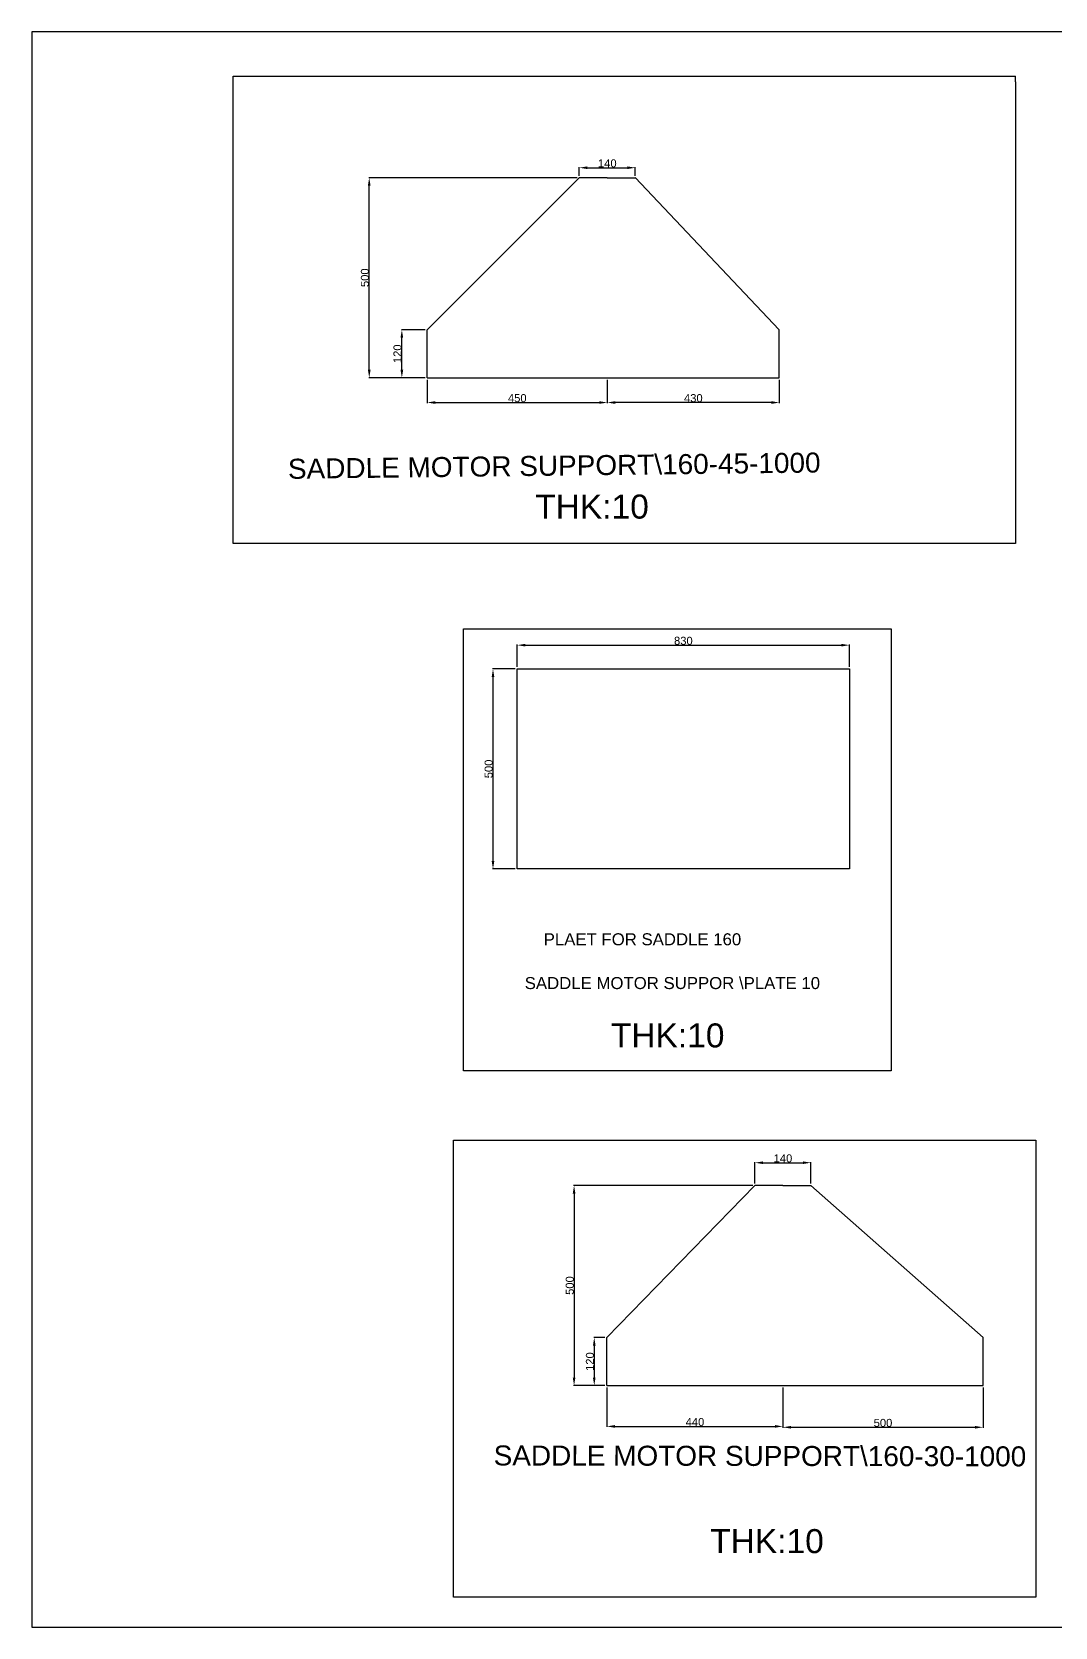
# Model space of a CAD drawing. Header units: millimetres. Extents: x -145362 to -132657, y 130559 to 137143.
# Drawn here: x -145362 to -142805, y 133157 to 137143 of the extents above; entities that cross this region are included whole.
import ezdxf

# ---------------------------------------------------------------- set-up
doc = ezdxf.new("R2010")
doc.units = ezdxf.units.MM
doc.styles.get("Standard").update_dxf_attribs({"font": 'arial.ttf'})
doc.dimstyles.new('ISO-25', dxfattribs={"dimtxt": 20, "dimasz": 20, "dimexe": 1.25, "dimexo": 5, "dimtad": 1, "dimdec": 1, "dimtxsty": 'Standard', "dimcen": 2.5, "dimclrd": 3, "dimclre": 3, "dimclrt": 1, "dimadec": 1, "dimazin": 0, "dimtfac": 1, "dimtdec": 1, "dimtmove": 0, "dimatfit": 3, "dimfxl": 1, "dimarcsym": 0})

# ---------------------------------------------------------------- blocks, each defined once
blk = doc.blocks.new('*D3')
at = {"color": 3, "linetype": 'ByBlock', "lineweight": -2, "transparency": 16777216}
for p, q in [((-143994.2, 136783.4), (-143994.2, 136804.5)), ((-143974.2, 136803.3), (-143874.2, 136803.3)), ((-143854.2, 136783.4), (-143854.2, 136804.5))]:
    blk.add_line(p, q, dxfattribs=at)
at = {"color": 3, "linetype": 'ByBlock', "transparency": 16777216}
for points in [[(-143974.2, 136806.6), (-143974.2, 136800), (-143994.2, 136803.3)], [(-143874.2, 136806.6), (-143874.2, 136800), (-143854.2, 136803.3)]]:
    blk.add_solid(points, dxfattribs=at)
at = {"layer": 'Defpoints', "color": 0, "linetype": 'ByBlock', "transparency": 16777216}
for p in [(-143854.2, 136803.3), (-143994.2, 136778.4), (-143854.2, 136778.4)]:
    blk.add_point(p, dxfattribs=at)
at = {"color": 1, "linetype": 'ByBlock', "transparency": 16777216, "insert": (-143924.2, 136814.1), "char_height": 20, "attachment_point": 5}
blk.add_mtext('140', dxfattribs=at)
blk = doc.blocks.new('*D4')
at = {"color": 3, "linetype": 'ByBlock', "lineweight": -2, "transparency": 16777216}
for p, q in [((-144374.2, 136273.4), (-144374.2, 136215.3)), ((-143924.2, 136273.4), (-143924.2, 136215.3)), ((-144354.2, 136216.5), (-143944.2, 136216.5))]:
    blk.add_line(p, q, dxfattribs=at)
at = {"color": 3, "linetype": 'ByBlock', "transparency": 16777216}
for points in [[(-144354.2, 136219.9), (-144354.2, 136213.2), (-144374.2, 136216.5)], [(-143944.2, 136219.9), (-143944.2, 136213.2), (-143924.2, 136216.5)]]:
    blk.add_solid(points, dxfattribs=at)
at = {"layer": 'Defpoints', "color": 0, "linetype": 'ByBlock', "transparency": 16777216}
for p in [(-144374.2, 136278.4), (-143924.2, 136278.4), (-143924.2, 136216.5)]:
    blk.add_point(p, dxfattribs=at)
at = {"color": 1, "linetype": 'ByBlock', "transparency": 16777216, "insert": (-144149.2, 136227.4), "char_height": 20, "attachment_point": 5}
blk.add_mtext('450', dxfattribs=at)
blk = doc.blocks.new('*D5')
at = {"color": 3, "linetype": 'ByBlock', "lineweight": -2, "transparency": 16777216}
for p, q in [((-143924.2, 136272.8), (-143924.2, 136215.3)), ((-143494.2, 136273.4), (-143494.2, 136215.3)), ((-143514.2, 136216.5), (-143904.2, 136216.5))]:
    blk.add_line(p, q, dxfattribs=at)
at = {"color": 3, "linetype": 'ByBlock', "transparency": 16777216}
for points in [[(-143904.2, 136219.9), (-143904.2, 136213.2), (-143924.2, 136216.5)], [(-143514.2, 136219.9), (-143514.2, 136213.2), (-143494.2, 136216.5)]]:
    blk.add_solid(points, dxfattribs=at)
at = {"layer": 'Defpoints', "color": 0, "linetype": 'ByBlock', "transparency": 16777216}
for p in [(-143924.2, 136277.8), (-143494.2, 136278.4), (-143924.2, 136216.5)]:
    blk.add_point(p, dxfattribs=at)
at = {"color": 1, "linetype": 'ByBlock', "transparency": 16777216, "insert": (-143709.2, 136227.4), "char_height": 20, "attachment_point": 5}
blk.add_mtext('430', dxfattribs=at)
blk = doc.blocks.new('*D6')
at = {"color": 3, "linetype": 'ByBlock', "lineweight": -2, "transparency": 16777216}
for p, q in [((-144379.2, 136398.4), (-144439, 136398.4)), ((-144437.7, 136298.4), (-144437.7, 136378.4)), ((-144379.2, 136278.4), (-144439, 136278.4))]:
    blk.add_line(p, q, dxfattribs=at)
at = {"color": 3, "linetype": 'ByBlock', "transparency": 16777216}
for points in [[(-144441.1, 136378.4), (-144434.4, 136378.4), (-144437.7, 136398.4)], [(-144441.1, 136298.4), (-144434.4, 136298.4), (-144437.7, 136278.4)]]:
    blk.add_solid(points, dxfattribs=at)
at = {"layer": 'Defpoints', "color": 0, "linetype": 'ByBlock', "transparency": 16777216}
for p in [(-144437.7, 136398.4), (-144374.2, 136398.4), (-144374.2, 136278.4)]:
    blk.add_point(p, dxfattribs=at)
at = {"color": 1, "linetype": 'ByBlock', "transparency": 16777216, "insert": (-144448.6, 136338.4), "char_height": 20, "attachment_point": 5, "rotation": 90}
blk.add_mtext('120', dxfattribs=at)
blk = doc.blocks.new('*D25')
at = {"color": 3, "linetype": 'ByBlock', "lineweight": -2, "transparency": 16777216}
for p, q in [((-144154.1, 135551), (-144211.2, 135551)), ((-144209.9, 135531), (-144209.9, 135071)), ((-144154.1, 135051), (-144211.2, 135051))]:
    blk.add_line(p, q, dxfattribs=at)
at = {"color": 3, "linetype": 'ByBlock', "transparency": 16777216}
for points in [[(-144213.2, 135531), (-144206.6, 135531), (-144209.9, 135551)], [(-144213.2, 135071), (-144206.6, 135071), (-144209.9, 135051)]]:
    blk.add_solid(points, dxfattribs=at)
at = {"layer": 'Defpoints', "color": 0, "linetype": 'ByBlock', "transparency": 16777216}
for p in [(-144149.1, 135551), (-144209.9, 135051), (-144149.1, 135051)]:
    blk.add_point(p, dxfattribs=at)
at = {"color": 1, "linetype": 'ByBlock', "transparency": 16777216, "insert": (-144220.7, 135301), "char_height": 20, "attachment_point": 5, "rotation": 90}
blk.add_mtext('500', dxfattribs=at)
blk = doc.blocks.new('*D26')
at = {"color": 3, "linetype": 'ByBlock', "lineweight": -2, "transparency": 16777216}
for p, q in [((-144149.1, 135556), (-144149.1, 135611.5)), ((-144129.1, 135610.2), (-143339.1, 135610.2)), ((-143319.1, 135556), (-143319.1, 135611.5))]:
    blk.add_line(p, q, dxfattribs=at)
at = {"color": 3, "linetype": 'ByBlock', "transparency": 16777216}
for points in [[(-144129.1, 135613.6), (-144129.1, 135606.9), (-144149.1, 135610.2)], [(-143339.1, 135613.6), (-143339.1, 135606.9), (-143319.1, 135610.2)]]:
    blk.add_solid(points, dxfattribs=at)
at = {"layer": 'Defpoints', "color": 0, "linetype": 'ByBlock', "transparency": 16777216}
for p in [(-143319.1, 135610.2), (-144149.1, 135551), (-143319.1, 135551)]:
    blk.add_point(p, dxfattribs=at)
at = {"color": 1, "linetype": 'ByBlock', "transparency": 16777216, "insert": (-143734.1, 135621.1), "char_height": 20, "attachment_point": 5}
blk.add_mtext('830', dxfattribs=at)
blk = doc.blocks.new('*D36')
at = {"color": 3, "linetype": 'ByBlock', "lineweight": -2, "transparency": 16777216}
for p, q in [((-143925.1, 133755), (-143925.1, 133656.8)), ((-143485.1, 133755), (-143485.1, 133656.8)), ((-143905.1, 133658), (-143505.1, 133658))]:
    blk.add_line(p, q, dxfattribs=at)
at = {"color": 3, "linetype": 'ByBlock', "transparency": 16777216}
for points in [[(-143905.1, 133661.4), (-143905.1, 133654.7), (-143925.1, 133658)], [(-143505.1, 133661.4), (-143505.1, 133654.7), (-143485.1, 133658)]]:
    blk.add_solid(points, dxfattribs=at)
at = {"layer": 'Defpoints', "color": 0, "linetype": 'ByBlock', "transparency": 16777216}
for p in [(-143925.1, 133760), (-143485.1, 133760), (-143485.1, 133658)]:
    blk.add_point(p, dxfattribs=at)
at = {"color": 1, "linetype": 'ByBlock', "transparency": 16777216, "insert": (-143705.1, 133668.9), "char_height": 20, "attachment_point": 5}
blk.add_mtext('440', dxfattribs=at)
blk = doc.blocks.new('*D37')
at = {"color": 3, "linetype": 'ByBlock', "lineweight": -2, "transparency": 16777216}
for p, q in [((-143485.1, 133755), (-143485.1, 133654.6)), ((-142985.1, 133755), (-142985.1, 133654.6)), ((-143465.1, 133655.8), (-143005.1, 133655.8))]:
    blk.add_line(p, q, dxfattribs=at)
at = {"color": 3, "linetype": 'ByBlock', "transparency": 16777216}
for points in [[(-143465.1, 133659.2), (-143465.1, 133652.5), (-143485.1, 133655.8)], [(-143005.1, 133659.2), (-143005.1, 133652.5), (-142985.1, 133655.8)]]:
    blk.add_solid(points, dxfattribs=at)
at = {"layer": 'Defpoints', "color": 0, "linetype": 'ByBlock', "transparency": 16777216}
for p in [(-143485.1, 133760), (-142985.1, 133760), (-142985.1, 133655.8)]:
    blk.add_point(p, dxfattribs=at)
at = {"color": 1, "linetype": 'ByBlock', "transparency": 16777216, "insert": (-143235.1, 133666.7), "char_height": 20, "attachment_point": 5}
blk.add_mtext('500', dxfattribs=at)
blk = doc.blocks.new('*D38')
at = {"color": 3, "linetype": 'ByBlock', "lineweight": -2, "transparency": 16777216}
for p, q in [((-143930.1, 133880), (-143958.1, 133880)), ((-143956.8, 133860), (-143956.8, 133780)), ((-143930.1, 133760), (-143958.1, 133760))]:
    blk.add_line(p, q, dxfattribs=at)
at = {"color": 3, "linetype": 'ByBlock', "transparency": 16777216}
for points in [[(-143960.1, 133860), (-143953.5, 133860), (-143956.8, 133880)], [(-143960.1, 133780), (-143953.5, 133780), (-143956.8, 133760)]]:
    blk.add_solid(points, dxfattribs=at)
at = {"layer": 'Defpoints', "color": 0, "linetype": 'ByBlock', "transparency": 16777216}
for p in [(-143925.1, 133880), (-143956.8, 133760), (-143925.1, 133760)]:
    blk.add_point(p, dxfattribs=at)
at = {"color": 1, "linetype": 'ByBlock', "transparency": 16777216, "insert": (-143967.6, 133820), "char_height": 20, "attachment_point": 5, "rotation": 90}
blk.add_mtext('120', dxfattribs=at)
blk = doc.blocks.new('*D39')
at = {"color": 3, "linetype": 'ByBlock', "lineweight": -2, "transparency": 16777216}
for p, q in [((-143555.1, 134265), (-143555.1, 134318.3)), ((-143535.1, 134317), (-143435.1, 134317)), ((-143415.1, 134265), (-143415.1, 134318.3))]:
    blk.add_line(p, q, dxfattribs=at)
at = {"color": 3, "linetype": 'ByBlock', "transparency": 16777216}
for points in [[(-143535.1, 134320.3), (-143535.1, 134313.7), (-143555.1, 134317)], [(-143435.1, 134320.3), (-143435.1, 134313.7), (-143415.1, 134317)]]:
    blk.add_solid(points, dxfattribs=at)
at = {"layer": 'Defpoints', "color": 0, "linetype": 'ByBlock', "transparency": 16777216}
for p in [(-143415.1, 134317), (-143555.1, 134260), (-143415.1, 134260)]:
    blk.add_point(p, dxfattribs=at)
at = {"color": 1, "linetype": 'ByBlock', "transparency": 16777216, "insert": (-143485.1, 134327.8), "char_height": 20, "attachment_point": 5}
blk.add_mtext('140', dxfattribs=at)
blk = doc.blocks.new('*D68')
at = {"color": 3, "linetype": 'ByBlock', "lineweight": -2, "transparency": 16777216}
for p, q in [((-143999.2, 136778.4), (-144520.5, 136778.4)), ((-144519.2, 136298.4), (-144519.2, 136758.4)), ((-144379.2, 136278.4), (-144520.5, 136278.4))]:
    blk.add_line(p, q, dxfattribs=at)
at = {"color": 3, "linetype": 'ByBlock', "transparency": 16777216}
for points in [[(-144522.6, 136758.4), (-144515.9, 136758.4), (-144519.2, 136778.4)], [(-144522.6, 136298.4), (-144515.9, 136298.4), (-144519.2, 136278.4)]]:
    blk.add_solid(points, dxfattribs=at)
at = {"layer": 'Defpoints', "color": 0, "linetype": 'ByBlock', "transparency": 16777216}
for p in [(-144519.2, 136778.4), (-143994.2, 136778.4), (-144374.2, 136278.4)]:
    blk.add_point(p, dxfattribs=at)
at = {"color": 1, "linetype": 'ByBlock', "transparency": 16777216, "insert": (-144530.1, 136528.4), "char_height": 20, "attachment_point": 5, "rotation": 90}
blk.add_mtext('500', dxfattribs=at)
blk = doc.blocks.new('*D74')
at = {"color": 3, "linetype": 'ByBlock', "lineweight": -2, "transparency": 16777216}
for p, q in [((-143560.1, 134260), (-144008.5, 134260)), ((-144007.2, 134240), (-144007.2, 133780)), ((-143930.1, 133760), (-144008.5, 133760))]:
    blk.add_line(p, q, dxfattribs=at)
at = {"color": 3, "linetype": 'ByBlock', "transparency": 16777216}
for points in [[(-144010.5, 134240), (-144003.9, 134240), (-144007.2, 134260)], [(-144010.5, 133780), (-144003.9, 133780), (-144007.2, 133760)]]:
    blk.add_solid(points, dxfattribs=at)
at = {"layer": 'Defpoints', "color": 0, "linetype": 'ByBlock', "transparency": 16777216}
for p in [(-143555.1, 134260), (-144007.2, 133760), (-143925.1, 133760)]:
    blk.add_point(p, dxfattribs=at)
at = {"color": 1, "linetype": 'ByBlock', "transparency": 16777216, "insert": (-144018, 134010), "char_height": 20, "attachment_point": 5, "rotation": 90}
blk.add_mtext('500', dxfattribs=at)

msp = doc.modelspace()

# ---------------------------------------------------------------- linework, layer by layer
at = {"color": 0, "linetype": 'ByBlock'}
for p, q in [((-144859.64, 135864.13), (-144859.64, 137031.9)), ((-144859.64, 137031.9), (-142903.92, 137031.9)), ((-142903.92, 137017.95), (-142903.92, 137031.9)), ((-142903.92, 137017.95), (-142903.92, 135864.13)), ((-144374.21, 136398.41), (-143994.21, 136778.41)), ((-143924.21, 136778.41), (-143994.21, 136778.41)), ((-143924.21, 136778.41), (-143854.21, 136778.41)), ((-143494.21, 136398.41), (-143854.21, 136779.04)), ((-144374.21, 136278.41), (-144374.21, 136398.41)), ((-143494.21, 136278.41), (-143494.21, 136398.41)), ((-144374.21, 136278.41), (-143494.21, 136278.41)), ((-143099.49, 135864.13), (-144859.64, 135864.13)), ((-142903.92, 135864.13), (-143099.49, 135864.13)), ((-144149.1, 135551.03), (-143319.1, 135551.03)), ((-144149.1, 135051.03), (-144149.1, 135551.03)), ((-143319.1, 135551.03), (-143319.1, 135051.03)), ((-143319.1, 135051.03), (-144149.1, 135051.03)), ((-143925.09, 133880.02), (-143555.09, 134260.02)), ((-143485.09, 134260.02), (-143555.09, 134260.02)), ((-143485.09, 134260.02), (-143415.09, 134260.02)), ((-142985.09, 133880.02), (-143415.09, 134260.02)), ((-143925.09, 133760.02), (-143925.09, 133880.02)), ((-142985.09, 133760.02), (-142985.09, 133880.02)), ((-143925.09, 133760.02), (-142985.09, 133760.02))]:
    msp.add_line(p, q, dxfattribs=at)
for points in [[(-135372.28, 137142.66), (-145362.45, 137142.66), (-145362.45, 133156.56), (-135372.28, 133156.56)], [(-144283.83, 135651.14), (-143214.9, 135651.14), (-143214.9, 134546.56), (-144283.83, 134546.56)], [(-144308.68, 134373.55), (-142853.45, 134373.55), (-142853.45, 133231.01), (-144308.68, 133231.01)]]:
    msp.add_lwpolyline(points, close=True, dxfattribs=at)

# ---------------------------------------------------------------- texts
for s, rotation, p in [('SADDLE MOTOR SUPPORT\\160-45-1000 ', 0.68662, (-144722.12, 136025.77)), ('SADDLE MOTOR SUPPORT\\160-30-1000', 359.89967, (-144208.34, 133560.47))]:
    msp.add_text(s, height=50, rotation=rotation, dxfattribs=at).set_placement(p)
for s, height, p in [('THK:10', 60, (-144104.45, 135926.49)), ('PLAET FOR SADDLE 160 ', 30, (-144083.19, 134860.27)), ('SADDLE MOTOR SUPPOR \\PLATE 10', 30, (-144130.61, 134750.9)), ('THK:10', 60, (-143915.37, 134605.08)), ('THK:10', 60, (-143667.13, 133341.44))]:
    msp.add_text(s, height=height, dxfattribs=at).set_placement(p)

# ---------------------------------------------------------------- dimensions: what is measured, and where the dimension line sits
for base, p1, p2, picture, middle in [((-143854.21, 136803.29), (-143994.21, 136778.41), (-143854.21, 136778.41), '*D3', (-143924.21, 136814.13)), ((-143924.21, 136216.54), (-144374.21, 136278.41), (-143924.21, 136278.41), '*D4', (-144149.21, 136227.38)), ((-143924.21, 136216.54), (-143494.21, 136278.41), (-143924.21, 136277.79), '*D5', (-143709.21, 136227.38)), ((-143319.1, 135610.22), (-144149.1, 135551.03), (-143319.1, 135551.03), '*D26', (-143734.1, 135621.06)), ((-143415.09, 134317.01), (-143555.09, 134260.02), (-143415.09, 134260.02), '*D39', (-143485.09, 134327.85)), ((-143485.09, 133658.04), (-143925.09, 133760.02), (-143485.09, 133760.02), '*D36', (-143705.09, 133668.88)), ((-142985.09, 133655.84), (-143485.09, 133760.02), (-142985.09, 133760.02), '*D37', (-143235.09, 133666.68))]:
    dim = msp.add_linear_dim(base=base, p1=p1, p2=p2, dimstyle='ISO-25', dxfattribs=at)
    dim.commit()
    dim.dimension.update_dxf_attribs({"geometry": picture, "text_midpoint": middle})
for base, p1, p2, picture, middle in [((-144519.22, 136778.41), (-144374.21, 136278.41), (-143994.21, 136778.41), '*D68', (-144530.06, 136528.41)), ((-144437.73, 136398.41), (-144374.21, 136278.41), (-144374.21, 136398.41), '*D6', (-144448.57, 136338.41)), ((-144209.91, 135051.03), (-144149.1, 135551.03), (-144149.1, 135051.03), '*D25', (-144220.75, 135301.03)), ((-144007.21, 133760.02), (-143555.09, 134260.02), (-143925.09, 133760.02), '*D74', (-144018.04, 134010.02)), ((-143956.8, 133760.02), (-143925.09, 133880.02), (-143925.09, 133760.02), '*D38', (-143967.64, 133820.02))]:
    dim = msp.add_linear_dim(base=base, p1=p1, p2=p2, angle=90, dimstyle='ISO-25', dxfattribs=at)
    dim.commit()
    dim.dimension.update_dxf_attribs({"geometry": picture, "text_midpoint": middle})

doc.saveas('drawing.dxf')
